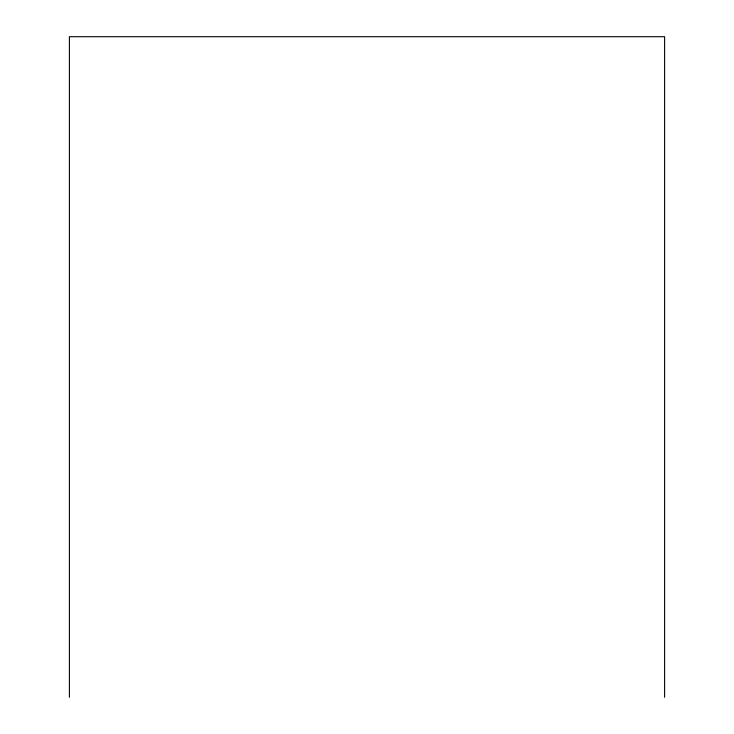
<?xml version="1.0" encoding="UTF-8"?>
<svg xmlns="http://www.w3.org/2000/svg" width="734" height="734" viewBox="0 0 734 734"><rect width="100%" height="100%" fill="white"/><g stroke="black" fill="none" stroke-linecap="round" stroke-linejoin="round"><path stroke-width="1.1" d="M664.6 697.3L664.6 36.7L69.4 36.7L69.4 697.3"/></g></svg>
